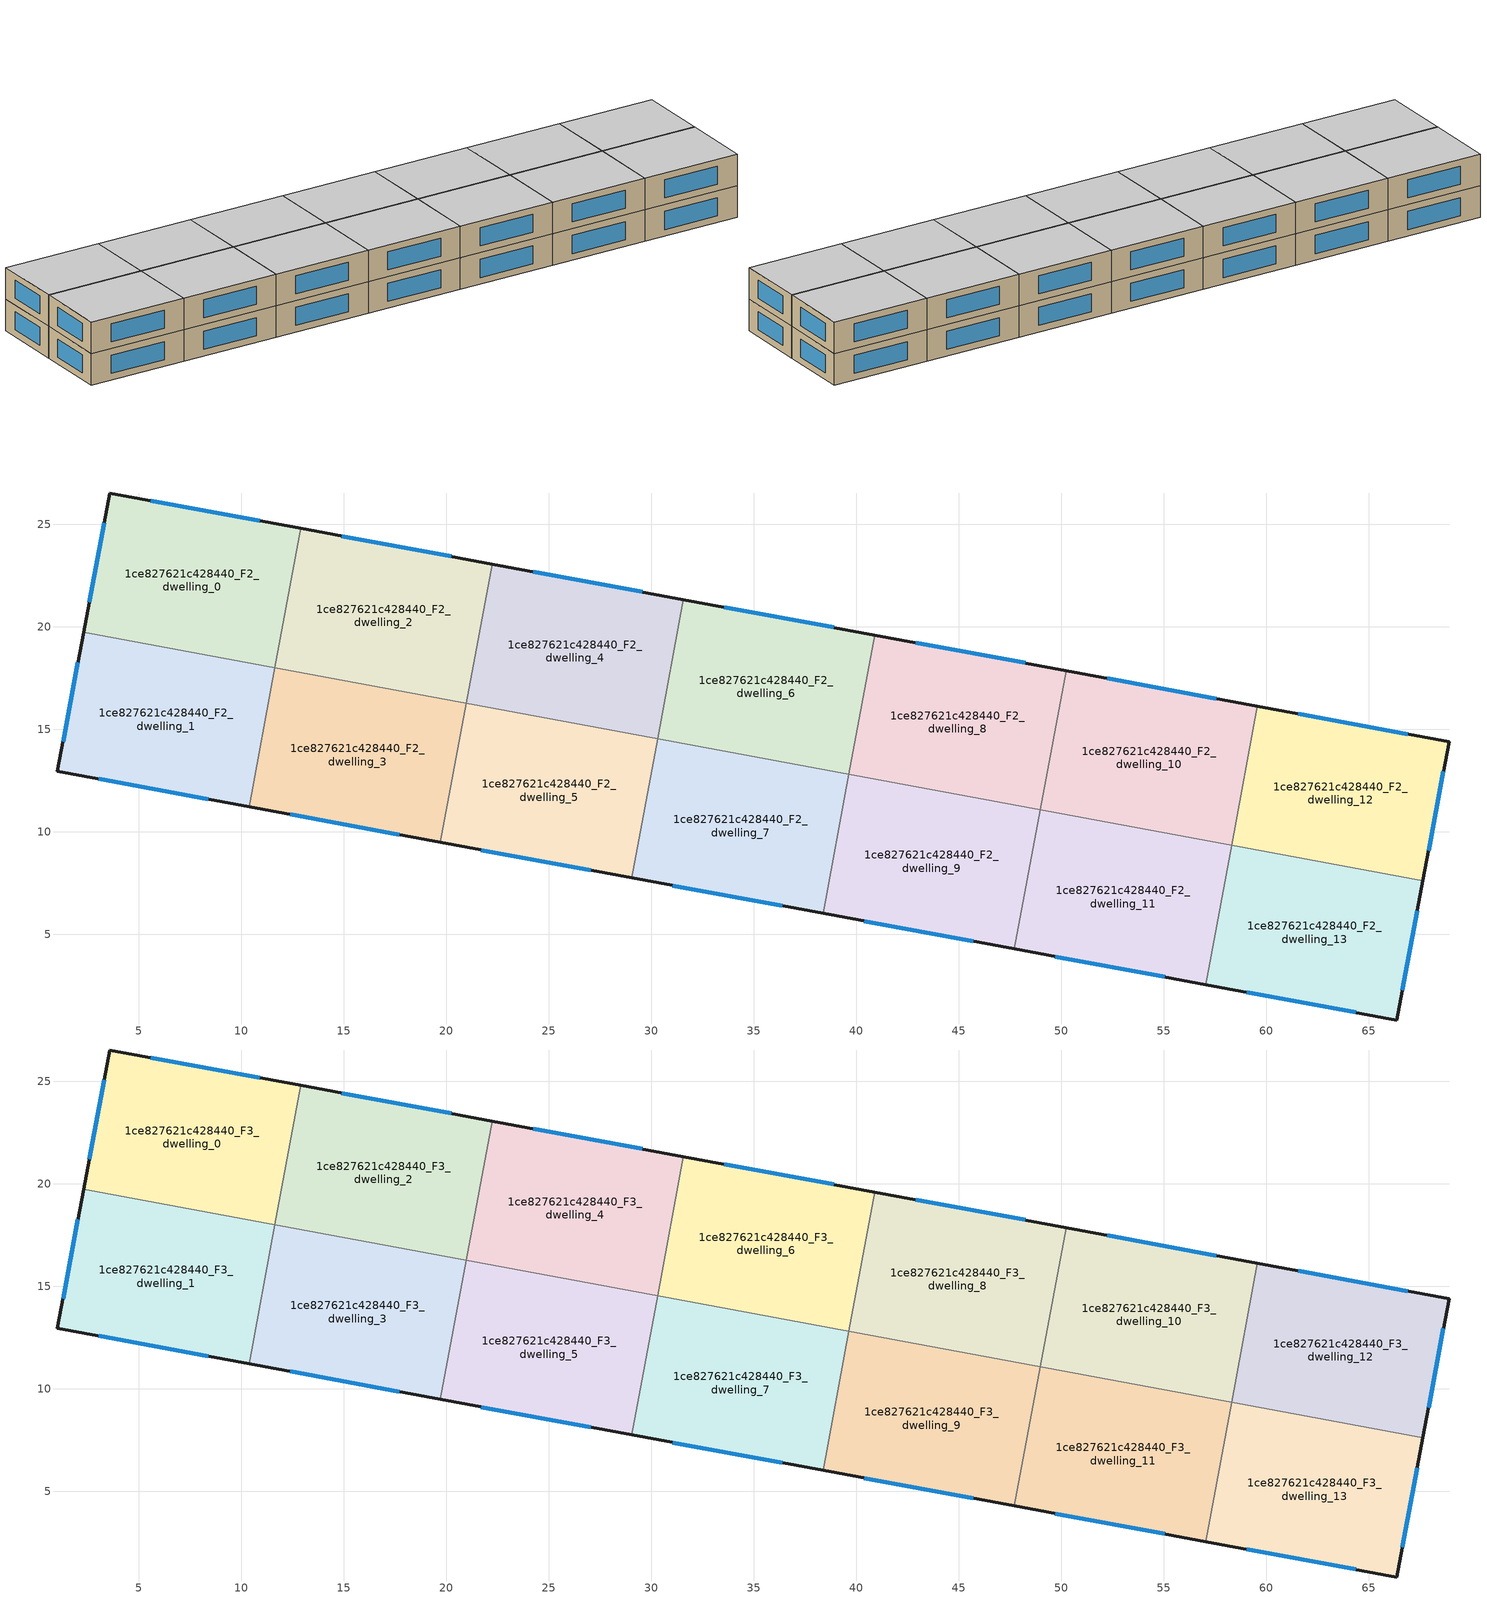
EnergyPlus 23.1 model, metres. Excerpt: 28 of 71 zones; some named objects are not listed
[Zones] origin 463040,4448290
1ce827621c428440_F2_dwelling_0
 floor to 1ce827621c428440_F1_dwelling_0 (EU_floor_Construction): 12.91,24.79 11.65,18 2.32,19.73 3.59,26.52 z6
 wall outside (EU_wall_Construction): 12.91,24.79 3.59,26.52 2.32,19.73 z6:9
 wall to 1ce827621c428440_F2_dwelling_1 (EU_wall_Construction): 2.32,19.73 11.65,18 z6:9
 wall to 1ce827621c428440_F2_dwelling_2 (EU_wall_Construction): 11.65,18 12.91,24.79 z6:9
 window (EU_Window_Construction): 3.32,25.07 2.59,21.19 / 10.91,25.16 5.58,26.15 z6.64:8.36
1ce827621c428440_F2_dwelling_1
 floor to 1ce827621c428440_F1_dwelling_1 (EU_floor_Construction): 11.65,18 10.39,11.21 1.04,12.95 2.32,19.73 z6
 wall outside (EU_wall_Construction): 2.32,19.73 1.04,12.95 10.39,11.21 z6:9
 wall to 1ce827621c428440_F2_dwelling_3 (EU_wall_Construction): 10.39,11.21 11.65,18 z6:9
 window (EU_Window_Construction): 2.04,18.28 1.32,14.4 / 3.05,12.58 8.39,11.59 z6.64:8.36
1ce827621c428440_F2_dwelling_10
 floor to 1ce827621c428440_F1_dwelling_10 (EU_floor_Construction): 59.57,16.13 58.31,9.34 48.97,11.07 50.23,17.86 z6
 wall outside (EU_wall_Construction): 59.57,16.13 50.23,17.86 z6:9
 wall to 1ce827621c428440_F2_dwelling_11 (EU_wall_Construction): 48.97,11.07 58.31,9.34 z6:9
 wall to 1ce827621c428440_F2_dwelling_8 (EU_wall_Construction): 50.23,17.86 48.97,11.07 z6:9
 wall to 1ce827621c428440_F2_dwelling_12 (EU_wall_Construction): 58.31,9.35 59.57,16.13 z6:9
 window (EU_Window_Construction): 57.57,16.5 52.23,17.49 z6.64:8.36
1ce827621c428440_F2_dwelling_11
 floor to 1ce827621c428440_F1_dwelling_11 (EU_floor_Construction): 58.31,9.34 57.05,2.55 47.71,4.28 48.97,11.07 z6
 wall outside (EU_wall_Construction): 47.71,4.28 57.05,2.55 z6:9
 wall to 1ce827621c428440_F2_dwelling_9 (EU_wall_Construction): 48.97,11.07 47.71,4.28 z6:9
 wall to 1ce827621c428440_F2_dwelling_13 (EU_wall_Construction): 57.05,2.55 58.31,9.34 z6:9
 window (EU_Window_Construction): 49.71,3.91 55.05,2.92 z6.64:8.36
1ce827621c428440_F2_dwelling_12
 floor to 1ce827621c428440_F1_dwelling_12 (EU_floor_Construction): 68.91,14.39 67.64,7.61 58.31,9.34 59.57,16.13 z6
 wall outside (EU_wall_Construction): 67.64,7.61 68.91,14.39 59.57,16.13 z6:9
 wall to 1ce827621c428440_F2_dwelling_13 (EU_wall_Construction): 58.31,9.34 67.64,7.61 z6:9
 window (EU_Window_Construction): 67.91,9.06 68.64,12.94 / 66.91,14.77 61.57,15.76 z6.64:8.36
1ce827621c428440_F2_dwelling_13
 floor to 1ce827621c428440_F1_dwelling_13 (EU_floor_Construction): 67.64,7.61 66.37,0.82 57.05,2.55 58.31,9.34 z6
 wall outside (EU_wall_Construction): 57.05,2.55 66.37,0.82 67.64,7.61 z6:9
 window (EU_Window_Construction): 66.64,2.28 67.37,6.16 / 59.04,2.18 64.37,1.19 z6.64:8.36
1ce827621c428440_F2_dwelling_2
 floor to 1ce827621c428440_F1_dwelling_2 (EU_floor_Construction): 22.24,23.06 20.98,16.27 11.65,18 12.91,24.79 z6
 wall outside (EU_wall_Construction): 22.24,23.06 12.91,24.79 z6:9
 wall to 1ce827621c428440_F2_dwelling_4 (EU_wall_Construction): 20.98,16.27 22.24,23.06 z6:9
 wall to 1ce827621c428440_F2_dwelling_3 (EU_wall_Construction): 11.65,18 20.98,16.27 z6:9
 window (EU_Window_Construction): 20.24,23.43 14.91,24.42 z6.64:8.36
1ce827621c428440_F2_dwelling_3
 floor to 1ce827621c428440_F1_dwelling_3 (EU_floor_Construction): 20.98,16.27 19.72,9.48 10.39,11.21 11.65,18 z6
 wall outside (EU_wall_Construction): 10.39,11.21 19.72,9.48 z6:9
 wall to 1ce827621c428440_F2_dwelling_5 (EU_wall_Construction): 19.72,9.48 20.98,16.27 z6:9
 window (EU_Window_Construction): 12.39,10.84 17.72,9.85 z6.64:8.36
1ce827621c428440_F2_dwelling_4
 floor to 1ce827621c428440_F1_dwelling_4 (EU_floor_Construction): 31.57,21.33 30.31,14.54 20.98,16.27 22.24,23.06 z6
 wall outside (EU_wall_Construction): 31.57,21.33 22.24,23.06 z6:9
 wall to 1ce827621c428440_F2_dwelling_5 (EU_wall_Construction): 20.98,16.27 30.31,14.54 z6:9
 wall to 1ce827621c428440_F2_dwelling_6 (EU_wall_Construction): 30.31,14.54 31.57,21.33 z6:9
 window (EU_Window_Construction): 29.57,21.7 24.24,22.69 z6.64:8.36
1ce827621c428440_F2_dwelling_5
 floor to 1ce827621c428440_F1_dwelling_5 (EU_floor_Construction): 30.31,14.54 29.05,7.75 19.72,9.48 20.98,16.27 z6
 wall outside (EU_wall_Construction): 19.72,9.48 29.05,7.75 z6:9
 wall to 1ce827621c428440_F2_dwelling_7 (EU_wall_Construction): 29.05,7.75 30.31,14.54 z6:9
 window (EU_Window_Construction): 21.72,9.11 27.05,8.12 z6.64:8.36
1ce827621c428440_F2_dwelling_6
 floor to 1ce827621c428440_F1_dwelling_6 (EU_floor_Construction): 40.9,19.59 39.64,12.8 30.31,14.54 31.57,21.33 z6
 wall outside (EU_wall_Construction): 40.9,19.59 31.57,21.33 z6:9
 wall to 1ce827621c428440_F2_dwelling_8 (EU_wall_Construction): 39.64,12.8 40.9,19.59 z6:9
 wall to 1ce827621c428440_F2_dwelling_7 (EU_wall_Construction): 30.31,14.54 39.64,12.8 z6:9
 window (EU_Window_Construction): 38.9,19.97 33.57,20.96 z6.64:8.36
1ce827621c428440_F2_dwelling_7
 floor to 1ce827621c428440_F1_dwelling_7 (EU_floor_Construction): 39.64,12.8 38.38,6.02 29.05,7.75 30.31,14.54 z6
 wall outside (EU_wall_Construction): 29.05,7.75 38.38,6.02 z6:9
 wall to 1ce827621c428440_F2_dwelling_9 (EU_wall_Construction): 38.38,6.02 39.64,12.8 z6:9
 window (EU_Window_Construction): 31.05,7.38 36.38,6.39 z6.64:8.36
1ce827621c428440_F2_dwelling_8
 floor to 1ce827621c428440_F1_dwelling_8 (EU_floor_Construction): 50.23,17.86 48.97,11.07 39.64,12.8 40.9,19.59 z6
 wall outside (EU_wall_Construction): 50.23,17.86 40.9,19.59 z6:9
 wall to 1ce827621c428440_F2_dwelling_9 (EU_wall_Construction): 39.64,12.8 48.97,11.07 z6:9
 window (EU_Window_Construction): 48.24,18.23 42.9,19.22 z6.64:8.36
1ce827621c428440_F2_dwelling_9
 floor to 1ce827621c428440_F1_dwelling_9 (EU_floor_Construction): 48.97,11.07 47.71,4.28 38.38,6.02 39.64,12.8 z6
 wall outside (EU_wall_Construction): 38.38,6.02 47.71,4.28 z6:9
 window (EU_Window_Construction): 40.38,5.65 45.72,4.66 z6.64:8.36
1ce827621c428440_F3_dwelling_0
 floor to 1ce827621c428440_F2_dwelling_0 (EU_floor_Construction): 12.91,24.79 11.65,18 2.32,19.73 3.59,26.52 z9
 wall outside (EU_wall_Construction): 12.91,24.79 3.59,26.52 2.32,19.73 z9:12
 wall to 1ce827621c428440_F3_dwelling_1 (EU_wall_Construction): 2.32,19.73 11.65,18 z9:12
 wall to 1ce827621c428440_F3_dwelling_2 (EU_wall_Construction): 11.65,18 12.91,24.79 z9:12
 window (EU_Window_Construction): 3.32,25.07 2.59,21.19 / 10.91,25.16 5.58,26.15 z9.64:11.36
 ceiling to 1ce827621c428440_F4_dwelling_0 (EU_floor_Construction): 11.65,18 12.91,24.79 3.59,26.52 2.32,19.73 z12
1ce827621c428440_F3_dwelling_1
 floor to 1ce827621c428440_F2_dwelling_1 (EU_floor_Construction): 11.65,18 10.39,11.21 1.04,12.95 2.32,19.73 z9
 wall outside (EU_wall_Construction): 2.32,19.73 1.04,12.95 10.39,11.21 z9:12
 wall to 1ce827621c428440_F3_dwelling_3 (EU_wall_Construction): 10.39,11.21 11.65,18 z9:12
 window (EU_Window_Construction): 2.04,18.28 1.32,14.4 / 3.05,12.58 8.39,11.59 z9.64:11.36
 ceiling to 1ce827621c428440_F4_dwelling_1 (EU_floor_Construction): 10.39,11.21 11.65,18 2.32,19.73 1.04,12.95 z12
1ce827621c428440_F3_dwelling_10
 floor to 1ce827621c428440_F2_dwelling_10 (EU_floor_Construction): 59.57,16.13 58.31,9.34 48.97,11.07 50.23,17.86 z9
 wall outside (EU_wall_Construction): 59.57,16.13 50.23,17.86 z9:12
 wall to 1ce827621c428440_F3_dwelling_11 (EU_wall_Construction): 48.97,11.07 58.31,9.34 z9:12
 wall to 1ce827621c428440_F3_dwelling_8 (EU_wall_Construction): 50.23,17.86 48.97,11.07 z9:12
 wall to 1ce827621c428440_F3_dwelling_12 (EU_wall_Construction): 58.31,9.35 59.57,16.13 z9:12
 window (EU_Window_Construction): 57.57,16.5 52.23,17.49 z9.64:11.36
 ceiling to 1ce827621c428440_F4_dwelling_10 (EU_floor_Construction): 58.31,9.34 59.57,16.13 50.23,17.86 48.97,11.07 z12
1ce827621c428440_F3_dwelling_11
 floor to 1ce827621c428440_F2_dwelling_11 (EU_floor_Construction): 58.31,9.34 57.05,2.55 47.71,4.28 48.97,11.07 z9
 wall outside (EU_wall_Construction): 47.71,4.28 57.05,2.55 z9:12
 wall to 1ce827621c428440_F3_dwelling_9 (EU_wall_Construction): 48.97,11.07 47.71,4.28 z9:12
 wall to 1ce827621c428440_F3_dwelling_13 (EU_wall_Construction): 57.05,2.55 58.31,9.34 z9:12
 window (EU_Window_Construction): 49.71,3.91 55.05,2.92 z9.64:11.36
 ceiling to 1ce827621c428440_F4_dwelling_11 (EU_floor_Construction): 57.05,2.55 58.31,9.34 48.97,11.07 47.71,4.28 z12
1ce827621c428440_F3_dwelling_12
 floor to 1ce827621c428440_F2_dwelling_12 (EU_floor_Construction): 68.91,14.39 67.64,7.61 58.31,9.34 59.57,16.13 z9
 wall outside (EU_wall_Construction): 67.64,7.61 68.91,14.39 59.57,16.13 z9:12
 wall to 1ce827621c428440_F3_dwelling_13 (EU_wall_Construction): 58.31,9.34 67.64,7.61 z9:12
 window (EU_Window_Construction): 67.91,9.06 68.64,12.94 / 66.91,14.77 61.57,15.76 z9.64:11.36
 ceiling to 1ce827621c428440_F4_dwelling_12 (EU_floor_Construction): 67.64,7.61 68.91,14.39 59.57,16.13 58.31,9.34 z12
1ce827621c428440_F3_dwelling_13
 floor to 1ce827621c428440_F2_dwelling_13 (EU_floor_Construction): 67.64,7.61 66.37,0.82 57.05,2.55 58.31,9.34 z9
 wall outside (EU_wall_Construction): 57.05,2.55 66.37,0.82 67.64,7.61 z9:12
 window (EU_Window_Construction): 66.64,2.28 67.37,6.16 / 59.04,2.18 64.37,1.19 z9.64:11.36
 ceiling to 1ce827621c428440_F4_dwelling_13 (EU_floor_Construction): 66.37,0.82 67.64,7.61 58.31,9.34 57.05,2.55 z12
1ce827621c428440_F3_dwelling_2
 floor to 1ce827621c428440_F2_dwelling_2 (EU_floor_Construction): 22.24,23.06 20.98,16.27 11.65,18 12.91,24.79 z9
 wall outside (EU_wall_Construction): 22.24,23.06 12.91,24.79 z9:12
 wall to 1ce827621c428440_F3_dwelling_4 (EU_wall_Construction): 20.98,16.27 22.24,23.06 z9:12
 wall to 1ce827621c428440_F3_dwelling_3 (EU_wall_Construction): 11.65,18 20.98,16.27 z9:12
 window (EU_Window_Construction): 20.24,23.43 14.91,24.42 z9.64:11.36
 ceiling to 1ce827621c428440_F4_dwelling_2 (EU_floor_Construction): 20.98,16.27 22.24,23.06 12.91,24.79 11.65,18 z12
1ce827621c428440_F3_dwelling_3
 floor to 1ce827621c428440_F2_dwelling_3 (EU_floor_Construction): 20.98,16.27 19.72,9.48 10.39,11.21 11.65,18 z9
 wall outside (EU_wall_Construction): 10.39,11.21 19.72,9.48 z9:12
 wall to 1ce827621c428440_F3_dwelling_5 (EU_wall_Construction): 19.72,9.48 20.98,16.27 z9:12
 window (EU_Window_Construction): 12.39,10.84 17.72,9.85 z9.64:11.36
 ceiling to 1ce827621c428440_F4_dwelling_3 (EU_floor_Construction): 19.72,9.48 20.98,16.27 11.65,18 10.39,11.21 z12
1ce827621c428440_F3_dwelling_4
 floor to 1ce827621c428440_F2_dwelling_4 (EU_floor_Construction): 31.57,21.33 30.31,14.54 20.98,16.27 22.24,23.06 z9
 wall outside (EU_wall_Construction): 31.57,21.33 22.24,23.06 z9:12
 wall to 1ce827621c428440_F3_dwelling_5 (EU_wall_Construction): 20.98,16.27 30.31,14.54 z9:12
 wall to 1ce827621c428440_F3_dwelling_6 (EU_wall_Construction): 30.31,14.54 31.57,21.33 z9:12
 window (EU_Window_Construction): 29.57,21.7 24.24,22.69 z9.64:11.36
 ceiling to 1ce827621c428440_F4_dwelling_4 (EU_floor_Construction): 30.31,14.54 31.57,21.33 22.24,23.06 20.98,16.27 z12
1ce827621c428440_F3_dwelling_5
 floor to 1ce827621c428440_F2_dwelling_5 (EU_floor_Construction): 30.31,14.54 29.05,7.75 19.72,9.48 20.98,16.27 z9
 wall outside (EU_wall_Construction): 19.72,9.48 29.05,7.75 z9:12
 wall to 1ce827621c428440_F3_dwelling_7 (EU_wall_Construction): 29.05,7.75 30.31,14.54 z9:12
 window (EU_Window_Construction): 21.72,9.11 27.05,8.12 z9.64:11.36
 ceiling to 1ce827621c428440_F4_dwelling_5 (EU_floor_Construction): 29.05,7.75 30.31,14.54 20.98,16.27 19.72,9.48 z12
1ce827621c428440_F3_dwelling_6
 floor to 1ce827621c428440_F2_dwelling_6 (EU_floor_Construction): 40.9,19.59 39.64,12.8 30.31,14.54 31.57,21.33 z9
 wall outside (EU_wall_Construction): 40.9,19.59 31.57,21.33 z9:12
 wall to 1ce827621c428440_F3_dwelling_8 (EU_wall_Construction): 39.64,12.8 40.9,19.59 z9:12
 wall to 1ce827621c428440_F3_dwelling_7 (EU_wall_Construction): 30.31,14.54 39.64,12.8 z9:12
 window (EU_Window_Construction): 38.9,19.97 33.57,20.96 z9.64:11.36
 ceiling to 1ce827621c428440_F4_dwelling_6 (EU_floor_Construction): 39.64,12.8 40.9,19.59 31.57,21.33 30.31,14.54 z12
1ce827621c428440_F3_dwelling_7
 floor to 1ce827621c428440_F2_dwelling_7 (EU_floor_Construction): 39.64,12.8 38.38,6.02 29.05,7.75 30.31,14.54 z9
 wall outside (EU_wall_Construction): 29.05,7.75 38.38,6.02 z9:12
 wall to 1ce827621c428440_F3_dwelling_9 (EU_wall_Construction): 38.38,6.02 39.64,12.8 z9:12
 window (EU_Window_Construction): 31.05,7.38 36.38,6.39 z9.64:11.36
 ceiling to 1ce827621c428440_F4_dwelling_7 (EU_floor_Construction): 38.38,6.02 39.64,12.8 30.31,14.54 29.05,7.75 z12
1ce827621c428440_F3_dwelling_8
 floor to 1ce827621c428440_F2_dwelling_8 (EU_floor_Construction): 50.23,17.86 48.97,11.07 39.64,12.8 40.9,19.59 z9
 wall outside (EU_wall_Construction): 50.23,17.86 40.9,19.59 z9:12
 wall to 1ce827621c428440_F3_dwelling_9 (EU_wall_Construction): 39.64,12.8 48.97,11.07 z9:12
 window (EU_Window_Construction): 48.24,18.23 42.9,19.22 z9.64:11.36
 ceiling to 1ce827621c428440_F4_dwelling_8 (EU_floor_Construction): 48.97,11.07 50.23,17.86 40.9,19.59 39.64,12.8 z12
1ce827621c428440_F3_dwelling_9
 floor to 1ce827621c428440_F2_dwelling_9 (EU_floor_Construction): 48.97,11.07 47.71,4.28 38.38,6.02 39.64,12.8 z9
 wall outside (EU_wall_Construction): 38.38,6.02 47.71,4.28 z9:12
 window (EU_Window_Construction): 40.38,5.65 45.72,4.66 z9.64:11.36
 ceiling to 1ce827621c428440_F4_dwelling_9 (EU_floor_Construction): 47.71,4.28 48.97,11.07 39.64,12.8 38.38,6.02 z12
[Building]
EU S2 Campaign: North Axis=0; Terrain=City; Solar Distribution=FullExterior
[Site:Location]
Yerevan-Zvartnots.Intl.AP: Latitude=40.15; Longitude=44.383; Time Zone=4; Elevation=854
[SizingPeriod:WeatherFileDays]
AnnualSizingPeriod: Begin Month=1; Begin Day of Month=1; End Month=12; End Day of Month=31; Day of Week for Start Day=Monday; Use Weather File Daylight Saving Period=No; Use Weather File Rain and Snow Indicators=No
[MATERIAL]
EU_InternalMass_Material: Roughness=MediumRough; Thickness=0.1; Conductivity=1; Density=1800; Specific Heat=900; Thermal Absorptance=0.9; Solar Absorptance=0.7; Visible Absorptance=0.7
[MATERIAL:NOMASS] Roughness=MediumRough; Thermal Absorptance=0.9; Solar Absorptance=0.7; Visible Absorptance=0.7
Name | Thermal Resistance
EU_wall_NoMass | 1.05043
EU_floor_NoMass | 0.478065
[WINDOWMATERIAL:SIMPLEGLAZINGSYSTEM]
EU_Window_SimpleGlazing: UFactor=2.5566; Solar Heat Gain Coefficient=0.75; Visible Transmittance=0.75
[CONSTRUCTION]
EU_wall_Construction: EU_wall_NoMass
EU_floor_Construction: EU_floor_NoMass
EU_Window_Construction: EU_Window_SimpleGlazing
EU_InternalMass_Construction: EU_InternalMass_Material
[ZONE] Type=1; Multiplier=1; Ceiling Height=autocalculate; Floor Area=autocalculate; Part of Total Floor Area=Yes
Name | Volume
1ce827621c428440_F2_dwelling_0; 1ce827621c428440_F3_dwelling_0 | 196.61
1ce827621c428440_F2_dwelling_1; 1ce827621c428440_F3_dwelling_1; 1ce827621c428440_F2_dwelling_12; 1ce827621c428440_F3_dwelling_12 | 196.592
1ce827621c428440_F2_dwelling_10; 1ce827621c428440_F3_dwelling_10; 1ce827621c428440_F2_dwelling_3; 1ce827621c428440_F3_dwelling_3 | 196.605
1ce827621c428440_F2_dwelling_11; 1ce827621c428440_F3_dwelling_11; 1ce827621c428440_F2_dwelling_2; 1ce827621c428440_F3_dwelling_2 | 196.612
1ce827621c428440_F2_dwelling_13; 1ce827621c428440_F3_dwelling_13 | 196.611
1ce827621c428440_F2_dwelling_4; 1ce827621c428440_F3_dwelling_4; 1ce827621c428440_F2_dwelling_9; 1ce827621c428440_F3_dwelling_9 | 196.593
1ce827621c428440_F2_dwelling_5; 1ce827621c428440_F3_dwelling_5; 1ce827621c428440_F2_dwelling_8; 1ce827621c428440_F3_dwelling_8 | 196.604
1ce827621c428440_F2_dwelling_6; 1ce827621c428440_F3_dwelling_6 | 196.608
1ce827621c428440_F2_dwelling_7; 1ce827621c428440_F3_dwelling_7 | 196.579
[INTERNALMASS] Construction=EU_InternalMass_Construction
Name | Zone or ZoneList | Surface Area
1ce827621c428440_F2_dwelling_0_EU_InternalMass | 1ce827621c428440_F2_dwelling_0 | 65.5393
1ce827621c428440_F2_dwelling_1_EU_InternalMass | 1ce827621c428440_F2_dwelling_1 | 65.532
1ce827621c428440_F2_dwelling_2_EU_InternalMass | 1ce827621c428440_F2_dwelling_2 | 65.5373
1ce827621c428440_F2_dwelling_3_EU_InternalMass | 1ce827621c428440_F2_dwelling_3 | 65.5326
1ce827621c428440_F2_dwelling_4_EU_InternalMass | 1ce827621c428440_F2_dwelling_4 | 65.5284
1ce827621c428440_F2_dwelling_5_EU_InternalMass | 1ce827621c428440_F2_dwelling_5 | 65.5347
1ce827621c428440_F2_dwelling_6_EU_InternalMass | 1ce827621c428440_F2_dwelling_6 | 65.5388
1ce827621c428440_F2_dwelling_7_EU_InternalMass | 1ce827621c428440_F2_dwelling_7 | 65.5286
1ce827621c428440_F2_dwelling_8_EU_InternalMass | 1ce827621c428440_F2_dwelling_8 | 65.5347
1ce827621c428440_F2_dwelling_9_EU_InternalMass | 1ce827621c428440_F2_dwelling_9 | 65.5284
1ce827621c428440_F2_dwelling_10_EU_InternalMass | 1ce827621c428440_F2_dwelling_10 | 65.5326
1ce827621c428440_F2_dwelling_11_EU_InternalMass | 1ce827621c428440_F2_dwelling_11 | 65.5373
1ce827621c428440_F2_dwelling_12_EU_InternalMass | 1ce827621c428440_F2_dwelling_12 | 65.532
1ce827621c428440_F2_dwelling_13_EU_InternalMass | 1ce827621c428440_F2_dwelling_13 | 65.5393
1ce827621c428440_F3_dwelling_0_EU_InternalMass | 1ce827621c428440_F3_dwelling_0 | 65.5393
1ce827621c428440_F3_dwelling_1_EU_InternalMass | 1ce827621c428440_F3_dwelling_1 | 65.532
1ce827621c428440_F3_dwelling_2_EU_InternalMass | 1ce827621c428440_F3_dwelling_2 | 65.5373
1ce827621c428440_F3_dwelling_3_EU_InternalMass | 1ce827621c428440_F3_dwelling_3 | 65.5326
1ce827621c428440_F3_dwelling_4_EU_InternalMass | 1ce827621c428440_F3_dwelling_4 | 65.5284
1ce827621c428440_F3_dwelling_5_EU_InternalMass | 1ce827621c428440_F3_dwelling_5 | 65.5347
1ce827621c428440_F3_dwelling_6_EU_InternalMass | 1ce827621c428440_F3_dwelling_6 | 65.5388
1ce827621c428440_F3_dwelling_7_EU_InternalMass | 1ce827621c428440_F3_dwelling_7 | 65.5286
1ce827621c428440_F3_dwelling_8_EU_InternalMass | 1ce827621c428440_F3_dwelling_8 | 65.5347
1ce827621c428440_F3_dwelling_9_EU_InternalMass | 1ce827621c428440_F3_dwelling_9 | 65.5284
1ce827621c428440_F3_dwelling_10_EU_InternalMass | 1ce827621c428440_F3_dwelling_10 | 65.5326
1ce827621c428440_F3_dwelling_11_EU_InternalMass | 1ce827621c428440_F3_dwelling_11 | 65.5373
1ce827621c428440_F3_dwelling_12_EU_InternalMass | 1ce827621c428440_F3_dwelling_12 | 65.532
1ce827621c428440_F3_dwelling_13_EU_InternalMass | 1ce827621c428440_F3_dwelling_13 | 65.5393
[OTHEREQUIPMENT] Fuel Type=Electricity; Design Level Calculation Method=Watts/Area; Power per Zone Floor Area=1; Fraction Latent=0; Fraction Radiant=0; Fraction Lost=0; Carbon Dioxide Generation Rate=0; EndUse Subcategory=EU_Step8_InternalGains
Name | Zone or ZoneList or Space or SpaceList | Schedule
EU_Step8_InternalGain_1ce827621c428440_F2_dwelling_0_f000 | 1ce827621c428440_F2_dwelling_0 | EU_Step8_GainSchedule_1ce827621c428440_F2_dwelling_0_f000
EU_Step8_InternalGain_1ce827621c428440_F2_dwelling_1_f000 | 1ce827621c428440_F2_dwelling_1 | EU_Step8_GainSchedule_1ce827621c428440_F2_dwelling_1_f000
EU_Step8_InternalGain_1ce827621c428440_F2_dwelling_2_f000 | 1ce827621c428440_F2_dwelling_2 | EU_Step8_GainSchedule_1ce827621c428440_F2_dwelling_2_f000
EU_Step8_InternalGain_1ce827621c428440_F2_dwelling_3_f000 | 1ce827621c428440_F2_dwelling_3 | EU_Step8_GainSchedule_1ce827621c428440_F2_dwelling_3_f000
EU_Step8_InternalGain_1ce827621c428440_F2_dwelling_4_f000 | 1ce827621c428440_F2_dwelling_4 | EU_Step8_GainSchedule_1ce827621c428440_F2_dwelling_4_f000
EU_Step8_InternalGain_1ce827621c428440_F2_dwelling_5_f000 | 1ce827621c428440_F2_dwelling_5 | EU_Step8_GainSchedule_1ce827621c428440_F2_dwelling_5_f000
EU_Step8_InternalGain_1ce827621c428440_F2_dwelling_6_f000 | 1ce827621c428440_F2_dwelling_6 | EU_Step8_GainSchedule_1ce827621c428440_F2_dwelling_6_f000
EU_Step8_InternalGain_1ce827621c428440_F2_dwelling_7_f000 | 1ce827621c428440_F2_dwelling_7 | EU_Step8_GainSchedule_1ce827621c428440_F2_dwelling_7_f000
EU_Step8_InternalGain_1ce827621c428440_F2_dwelling_8_f000 | 1ce827621c428440_F2_dwelling_8 | EU_Step8_GainSchedule_1ce827621c428440_F2_dwelling_8_f000
EU_Step8_InternalGain_1ce827621c428440_F2_dwelling_9_f000 | 1ce827621c428440_F2_dwelling_9 | EU_Step8_GainSchedule_1ce827621c428440_F2_dwelling_9_f000
EU_Step8_InternalGain_1ce827621c428440_F2_dwelling_10_f000 | 1ce827621c428440_F2_dwelling_10 | EU_Step8_GainSchedule_1ce827621c428440_F2_dwelling_10_f000
EU_Step8_InternalGain_1ce827621c428440_F2_dwelling_11_f000 | 1ce827621c428440_F2_dwelling_11 | EU_Step8_GainSchedule_1ce827621c428440_F2_dwelling_11_f000
EU_Step8_InternalGain_1ce827621c428440_F2_dwelling_12_f000 | 1ce827621c428440_F2_dwelling_12 | EU_Step8_GainSchedule_1ce827621c428440_F2_dwelling_12_f000
EU_Step8_InternalGain_1ce827621c428440_F2_dwelling_13_f000 | 1ce827621c428440_F2_dwelling_13 | EU_Step8_GainSchedule_1ce827621c428440_F2_dwelling_13_f000
EU_Step8_InternalGain_1ce827621c428440_F3_dwelling_0_f000 | 1ce827621c428440_F3_dwelling_0 | EU_Step8_GainSchedule_1ce827621c428440_F3_dwelling_0_f000
EU_Step8_InternalGain_1ce827621c428440_F3_dwelling_1_f000 | 1ce827621c428440_F3_dwelling_1 | EU_Step8_GainSchedule_1ce827621c428440_F3_dwelling_1_f000
EU_Step8_InternalGain_1ce827621c428440_F3_dwelling_2_f000 | 1ce827621c428440_F3_dwelling_2 | EU_Step8_GainSchedule_1ce827621c428440_F3_dwelling_2_f000
EU_Step8_InternalGain_1ce827621c428440_F3_dwelling_3_f000 | 1ce827621c428440_F3_dwelling_3 | EU_Step8_GainSchedule_1ce827621c428440_F3_dwelling_3_f000
EU_Step8_InternalGain_1ce827621c428440_F3_dwelling_4_f000 | 1ce827621c428440_F3_dwelling_4 | EU_Step8_GainSchedule_1ce827621c428440_F3_dwelling_4_f000
EU_Step8_InternalGain_1ce827621c428440_F3_dwelling_5_f000 | 1ce827621c428440_F3_dwelling_5 | EU_Step8_GainSchedule_1ce827621c428440_F3_dwelling_5_f000
EU_Step8_InternalGain_1ce827621c428440_F3_dwelling_6_f000 | 1ce827621c428440_F3_dwelling_6 | EU_Step8_GainSchedule_1ce827621c428440_F3_dwelling_6_f000
EU_Step8_InternalGain_1ce827621c428440_F3_dwelling_7_f000 | 1ce827621c428440_F3_dwelling_7 | EU_Step8_GainSchedule_1ce827621c428440_F3_dwelling_7_f000
EU_Step8_InternalGain_1ce827621c428440_F3_dwelling_8_f000 | 1ce827621c428440_F3_dwelling_8 | EU_Step8_GainSchedule_1ce827621c428440_F3_dwelling_8_f000
EU_Step8_InternalGain_1ce827621c428440_F3_dwelling_9_f000 | 1ce827621c428440_F3_dwelling_9 | EU_Step8_GainSchedule_1ce827621c428440_F3_dwelling_9_f000
EU_Step8_InternalGain_1ce827621c428440_F3_dwelling_10_f000 | 1ce827621c428440_F3_dwelling_10 | EU_Step8_GainSchedule_1ce827621c428440_F3_dwelling_10_f000
EU_Step8_InternalGain_1ce827621c428440_F3_dwelling_11_f000 | 1ce827621c428440_F3_dwelling_11 | EU_Step8_GainSchedule_1ce827621c428440_F3_dwelling_11_f000
EU_Step8_InternalGain_1ce827621c428440_F3_dwelling_12_f000 | 1ce827621c428440_F3_dwelling_12 | EU_Step8_GainSchedule_1ce827621c428440_F3_dwelling_12_f000
EU_Step8_InternalGain_1ce827621c428440_F3_dwelling_13_f000 | 1ce827621c428440_F3_dwelling_13 | EU_Step8_GainSchedule_1ce827621c428440_F3_dwelling_13_f000
[ZONEVENTILATION:DESIGNFLOWRATE] Schedule=EU_AlwaysOn; Design Flow Rate Calculation Method=AirChanges/Hour; Air Changes per Hour=0.557805; Ventilation Type=Natural; Fan Pressure Rise=0; Fan Total Efficiency=1; Constant Term Coefficient=1; Temperature Term Coefficient=0; Velocity Term Coefficient=0; Velocity Squared Term Coefficient=0; Minimum Indoor Temperature=-100; Maximum Indoor Temperature=100; Delta Temperature=-100; Minimum Outdoor Temperature=-100; Maximum Outdoor Temperature=100; Maximum Wind Speed=40
Name | Zone or ZoneList or Space or SpaceList
EU_ConstantAir_1ce827621c428440_F2_dwelling_0 | 1ce827621c428440_F2_dwelling_0
EU_ConstantAir_1ce827621c428440_F2_dwelling_1 | 1ce827621c428440_F2_dwelling_1
EU_ConstantAir_1ce827621c428440_F2_dwelling_2 | 1ce827621c428440_F2_dwelling_2
EU_ConstantAir_1ce827621c428440_F2_dwelling_3 | 1ce827621c428440_F2_dwelling_3
EU_ConstantAir_1ce827621c428440_F2_dwelling_4 | 1ce827621c428440_F2_dwelling_4
EU_ConstantAir_1ce827621c428440_F2_dwelling_5 | 1ce827621c428440_F2_dwelling_5
EU_ConstantAir_1ce827621c428440_F2_dwelling_6 | 1ce827621c428440_F2_dwelling_6
EU_ConstantAir_1ce827621c428440_F2_dwelling_7 | 1ce827621c428440_F2_dwelling_7
EU_ConstantAir_1ce827621c428440_F2_dwelling_8 | 1ce827621c428440_F2_dwelling_8
EU_ConstantAir_1ce827621c428440_F2_dwelling_9 | 1ce827621c428440_F2_dwelling_9
EU_ConstantAir_1ce827621c428440_F2_dwelling_10 | 1ce827621c428440_F2_dwelling_10
EU_ConstantAir_1ce827621c428440_F2_dwelling_11 | 1ce827621c428440_F2_dwelling_11
EU_ConstantAir_1ce827621c428440_F2_dwelling_12 | 1ce827621c428440_F2_dwelling_12
EU_ConstantAir_1ce827621c428440_F2_dwelling_13 | 1ce827621c428440_F2_dwelling_13
EU_ConstantAir_1ce827621c428440_F3_dwelling_0 | 1ce827621c428440_F3_dwelling_0
EU_ConstantAir_1ce827621c428440_F3_dwelling_1 | 1ce827621c428440_F3_dwelling_1
EU_ConstantAir_1ce827621c428440_F3_dwelling_2 | 1ce827621c428440_F3_dwelling_2
EU_ConstantAir_1ce827621c428440_F3_dwelling_3 | 1ce827621c428440_F3_dwelling_3
EU_ConstantAir_1ce827621c428440_F3_dwelling_4 | 1ce827621c428440_F3_dwelling_4
EU_ConstantAir_1ce827621c428440_F3_dwelling_5 | 1ce827621c428440_F3_dwelling_5
EU_ConstantAir_1ce827621c428440_F3_dwelling_6 | 1ce827621c428440_F3_dwelling_6
EU_ConstantAir_1ce827621c428440_F3_dwelling_7 | 1ce827621c428440_F3_dwelling_7
EU_ConstantAir_1ce827621c428440_F3_dwelling_8 | 1ce827621c428440_F3_dwelling_8
EU_ConstantAir_1ce827621c428440_F3_dwelling_9 | 1ce827621c428440_F3_dwelling_9
EU_ConstantAir_1ce827621c428440_F3_dwelling_10 | 1ce827621c428440_F3_dwelling_10
EU_ConstantAir_1ce827621c428440_F3_dwelling_11 | 1ce827621c428440_F3_dwelling_11
EU_ConstantAir_1ce827621c428440_F3_dwelling_12 | 1ce827621c428440_F3_dwelling_12
EU_ConstantAir_1ce827621c428440_F3_dwelling_13 | 1ce827621c428440_F3_dwelling_13
[HVACTEMPLATE:ZONE:IDEALLOADSAIRSYSTEM] System Availability Schedule=EU_AlwaysOn; Maximum Heating Supply Air Temperature=50; Minimum Cooling Supply Air Temperature=13; Maximum Heating Supply Air Humidity Ratio=0.0156; Minimum Cooling Supply Air Humidity Ratio=0.0077; Heating Limit=NoLimit; Cooling Limit=NoLimit; Heating Availability Schedule=EU_AlwaysOn; Cooling Availability Schedule=EU_CoolingOff; Dehumidification Control Type=ConstantSensibleHeatRatio; Cooling Sensible Heat Ratio=0.7; Dehumidification Setpoint=60; Humidification Control Type=None; Humidification Setpoint=30; Outdoor Air Method=None; Outdoor Air Flow Rate per Person=0.00944; Outdoor Air Flow Rate per Zone Floor Area=0; Outdoor Air Flow Rate per Zone=0; Demand Controlled Ventilation Type=None; Outdoor Air Economizer Type=NoEconomizer; Heat Recovery Type=None; Sensible Heat Recovery Effectiveness=0.7; Latent Heat Recovery Effectiveness=0.65
Name | Template Thermostat
1ce827621c428440_F2_dwelling_0 | EU_HeatOnly_1ce827621c428440_F2_dwelling_0
1ce827621c428440_F2_dwelling_1 | EU_HeatOnly_1ce827621c428440_F2_dwelling_1
1ce827621c428440_F2_dwelling_2 | EU_HeatOnly_1ce827621c428440_F2_dwelling_2
1ce827621c428440_F2_dwelling_3 | EU_HeatOnly_1ce827621c428440_F2_dwelling_3
1ce827621c428440_F2_dwelling_4 | EU_HeatOnly_1ce827621c428440_F2_dwelling_4
1ce827621c428440_F2_dwelling_5 | EU_HeatOnly_1ce827621c428440_F2_dwelling_5
1ce827621c428440_F2_dwelling_6 | EU_HeatOnly_1ce827621c428440_F2_dwelling_6
1ce827621c428440_F2_dwelling_7 | EU_HeatOnly_1ce827621c428440_F2_dwelling_7
1ce827621c428440_F2_dwelling_8 | EU_HeatOnly_1ce827621c428440_F2_dwelling_8
1ce827621c428440_F2_dwelling_9 | EU_HeatOnly_1ce827621c428440_F2_dwelling_9
1ce827621c428440_F2_dwelling_10 | EU_HeatOnly_1ce827621c428440_F2_dwelling_10
1ce827621c428440_F2_dwelling_11 | EU_HeatOnly_1ce827621c428440_F2_dwelling_11
1ce827621c428440_F2_dwelling_12 | EU_HeatOnly_1ce827621c428440_F2_dwelling_12
1ce827621c428440_F2_dwelling_13 | EU_HeatOnly_1ce827621c428440_F2_dwelling_13
1ce827621c428440_F3_dwelling_0 | EU_HeatOnly_1ce827621c428440_F3_dwelling_0
1ce827621c428440_F3_dwelling_1 | EU_HeatOnly_1ce827621c428440_F3_dwelling_1
1ce827621c428440_F3_dwelling_2 | EU_HeatOnly_1ce827621c428440_F3_dwelling_2
1ce827621c428440_F3_dwelling_3 | EU_HeatOnly_1ce827621c428440_F3_dwelling_3
1ce827621c428440_F3_dwelling_4 | EU_HeatOnly_1ce827621c428440_F3_dwelling_4
1ce827621c428440_F3_dwelling_5 | EU_HeatOnly_1ce827621c428440_F3_dwelling_5
1ce827621c428440_F3_dwelling_6 | EU_HeatOnly_1ce827621c428440_F3_dwelling_6
1ce827621c428440_F3_dwelling_7 | EU_HeatOnly_1ce827621c428440_F3_dwelling_7
1ce827621c428440_F3_dwelling_8 | EU_HeatOnly_1ce827621c428440_F3_dwelling_8
1ce827621c428440_F3_dwelling_9 | EU_HeatOnly_1ce827621c428440_F3_dwelling_9
1ce827621c428440_F3_dwelling_10 | EU_HeatOnly_1ce827621c428440_F3_dwelling_10
1ce827621c428440_F3_dwelling_11 | EU_HeatOnly_1ce827621c428440_F3_dwelling_11
1ce827621c428440_F3_dwelling_12 | EU_HeatOnly_1ce827621c428440_F3_dwelling_12
1ce827621c428440_F3_dwelling_13 | EU_HeatOnly_1ce827621c428440_F3_dwelling_13
[SIZING:ZONE] Zone Cooling Design Supply Air Temperature Input Method=SupplyAirTemperature; Zone Cooling Design Supply Air Temperature=13; Zone Heating Design Supply Air Temperature Input Method=SupplyAirTemperature; Zone Heating Design Supply Air Temperature=50; Zone Cooling Design Supply Air Humidity Ratio=0.008; Zone Heating Design Supply Air Humidity Ratio=0.008; Cooling Design Air Flow Method=DesignDay; Cooling Design Air Flow Rate=0; Cooling Minimum Air Flow per Zone Floor Area=0.000762; Cooling Minimum Air Flow=0; Cooling Minimum Air Flow Fraction=0.2; Heating Design Air Flow Method=DesignDay; Heating Design Air Flow Rate=0; Heating Maximum Air Flow per Zone Floor Area=0.002032; Heating Maximum Air Flow=0.141576; Heating Maximum Air Flow Fraction=0.3; Account for Dedicated Outdoor Air System=No; Dedicated Outdoor Air System Control Strategy=NeutralSupplyAir; Dedicated Outdoor Air Low Setpoint Temperature for Design=autosize; Dedicated Outdoor Air High Setpoint Temperature for Design=autosize; Zone Load Sizing Method=Sensible Load Only No Latent Load; Zone Latent Cooling Design Supply Air Humidity Ratio Input Method=HumidityRatioDifference; Zone Cooling Design Supply Air Humidity Ratio Difference=0.005; Zone Latent Heating Design Supply Air Humidity Ratio Input Method=HumidityRatioDifference; Zone Humidification Design Supply Air Humidity Ratio Difference=0.005
1ce827621c428440_F2_dwelling_0; 1ce827621c428440_F2_dwelling_1; 1ce827621c428440_F2_dwelling_2; 1ce827621c428440_F2_dwelling_3; 1ce827621c428440_F2_dwelling_4; 1ce827621c428440_F2_dwelling_5; 1ce827621c428440_F2_dwelling_6; 1ce827621c428440_F2_dwelling_7; 1ce827621c428440_F2_dwelling_8; 1ce827621c428440_F2_dwelling_9; 1ce827621c428440_F2_dwelling_10; 1ce827621c428440_F2_dwelling_11; 1ce827621c428440_F2_dwelling_12; 1ce827621c428440_F2_dwelling_13; 1ce827621c428440_F3_dwelling_0; 1ce827621c428440_F3_dwelling_1; 1ce827621c428440_F3_dwelling_2; 1ce827621c428440_F3_dwelling_3; 1ce827621c428440_F3_dwelling_4; 1ce827621c428440_F3_dwelling_5; 1ce827621c428440_F3_dwelling_6; 1ce827621c428440_F3_dwelling_7; 1ce827621c428440_F3_dwelling_8; 1ce827621c428440_F3_dwelling_9; 1ce827621c428440_F3_dwelling_10; 1ce827621c428440_F3_dwelling_11; 1ce827621c428440_F3_dwelling_12; 1ce827621c428440_F3_dwelling_13
[SCHEDULE:CONSTANT]
Name | Hourly Value
EU_AlwaysOn | 1
EU_CoolingOff | 0
[SCHEDULE:FILE] Column Number=1; Rows to Skip at Top=0; Number of Hours of Data=8760; Column Separator=Comma; Interpolate to Timestep=No; Minutes per Item=60; Adjust Schedule for Daylight Savings=Yes
Name | File
EU_Step8_GainSchedule_1ce827621c428440_F2_dwelling_0_f000 | ../../schedules/1ce827621c428440/1ce827621c428440_F2_dwelling_0_f000_gain.csv
EU_Step8_GainSchedule_1ce827621c428440_F2_dwelling_1_f000 | ../../schedules/1ce827621c428440/1ce827621c428440_F2_dwelling_1_f000_gain.csv
EU_Step8_GainSchedule_1ce827621c428440_F2_dwelling_2_f000 | ../../schedules/1ce827621c428440/1ce827621c428440_F2_dwelling_2_f000_gain.csv
EU_Step8_GainSchedule_1ce827621c428440_F2_dwelling_3_f000 | ../../schedules/1ce827621c428440/1ce827621c428440_F2_dwelling_3_f000_gain.csv
EU_Step8_GainSchedule_1ce827621c428440_F2_dwelling_4_f000 | ../../schedules/1ce827621c428440/1ce827621c428440_F2_dwelling_4_f000_gain.csv
EU_Step8_GainSchedule_1ce827621c428440_F2_dwelling_5_f000 | ../../schedules/1ce827621c428440/1ce827621c428440_F2_dwelling_5_f000_gain.csv
EU_Step8_GainSchedule_1ce827621c428440_F2_dwelling_6_f000 | ../../schedules/1ce827621c428440/1ce827621c428440_F2_dwelling_6_f000_gain.csv
EU_Step8_GainSchedule_1ce827621c428440_F2_dwelling_7_f000 | ../../schedules/1ce827621c428440/1ce827621c428440_F2_dwelling_7_f000_gain.csv
EU_Step8_GainSchedule_1ce827621c428440_F2_dwelling_8_f000 | ../../schedules/1ce827621c428440/1ce827621c428440_F2_dwelling_8_f000_gain.csv
EU_Step8_GainSchedule_1ce827621c428440_F2_dwelling_9_f000 | ../../schedules/1ce827621c428440/1ce827621c428440_F2_dwelling_9_f000_gain.csv
EU_Step8_GainSchedule_1ce827621c428440_F2_dwelling_10_f000 | ../../schedules/1ce827621c428440/1ce827621c428440_F2_dwelling_10_f000_gain.csv
EU_Step8_GainSchedule_1ce827621c428440_F2_dwelling_11_f000 | ../../schedules/1ce827621c428440/1ce827621c428440_F2_dwelling_11_f000_gain.csv
EU_Step8_GainSchedule_1ce827621c428440_F2_dwelling_12_f000 | ../../schedules/1ce827621c428440/1ce827621c428440_F2_dwelling_12_f000_gain.csv
EU_Step8_GainSchedule_1ce827621c428440_F2_dwelling_13_f000 | ../../schedules/1ce827621c428440/1ce827621c428440_F2_dwelling_13_f000_gain.csv
EU_Step8_GainSchedule_1ce827621c428440_F3_dwelling_0_f000 | ../../schedules/1ce827621c428440/1ce827621c428440_F3_dwelling_0_f000_gain.csv
EU_Step8_GainSchedule_1ce827621c428440_F3_dwelling_1_f000 | ../../schedules/1ce827621c428440/1ce827621c428440_F3_dwelling_1_f000_gain.csv
EU_Step8_GainSchedule_1ce827621c428440_F3_dwelling_2_f000 | ../../schedules/1ce827621c428440/1ce827621c428440_F3_dwelling_2_f000_gain.csv
EU_Step8_GainSchedule_1ce827621c428440_F3_dwelling_3_f000 | ../../schedules/1ce827621c428440/1ce827621c428440_F3_dwelling_3_f000_gain.csv
EU_Step8_GainSchedule_1ce827621c428440_F3_dwelling_4_f000 | ../../schedules/1ce827621c428440/1ce827621c428440_F3_dwelling_4_f000_gain.csv
EU_Step8_GainSchedule_1ce827621c428440_F3_dwelling_5_f000 | ../../schedules/1ce827621c428440/1ce827621c428440_F3_dwelling_5_f000_gain.csv
EU_Step8_GainSchedule_1ce827621c428440_F3_dwelling_6_f000 | ../../schedules/1ce827621c428440/1ce827621c428440_F3_dwelling_6_f000_gain.csv
EU_Step8_GainSchedule_1ce827621c428440_F3_dwelling_7_f000 | ../../schedules/1ce827621c428440/1ce827621c428440_F3_dwelling_7_f000_gain.csv
EU_Step8_GainSchedule_1ce827621c428440_F3_dwelling_8_f000 | ../../schedules/1ce827621c428440/1ce827621c428440_F3_dwelling_8_f000_gain.csv
EU_Step8_GainSchedule_1ce827621c428440_F3_dwelling_9_f000 | ../../schedules/1ce827621c428440/1ce827621c428440_F3_dwelling_9_f000_gain.csv
EU_Step8_GainSchedule_1ce827621c428440_F3_dwelling_10_f000 | ../../schedules/1ce827621c428440/1ce827621c428440_F3_dwelling_10_f000_gain.csv
EU_Step8_GainSchedule_1ce827621c428440_F3_dwelling_11_f000 | ../../schedules/1ce827621c428440/1ce827621c428440_F3_dwelling_11_f000_gain.csv
EU_Step8_GainSchedule_1ce827621c428440_F3_dwelling_12_f000 | ../../schedules/1ce827621c428440/1ce827621c428440_F3_dwelling_12_f000_gain.csv
EU_Step8_GainSchedule_1ce827621c428440_F3_dwelling_13_f000 | ../../schedules/1ce827621c428440/1ce827621c428440_F3_dwelling_13_f000_gain.csv
